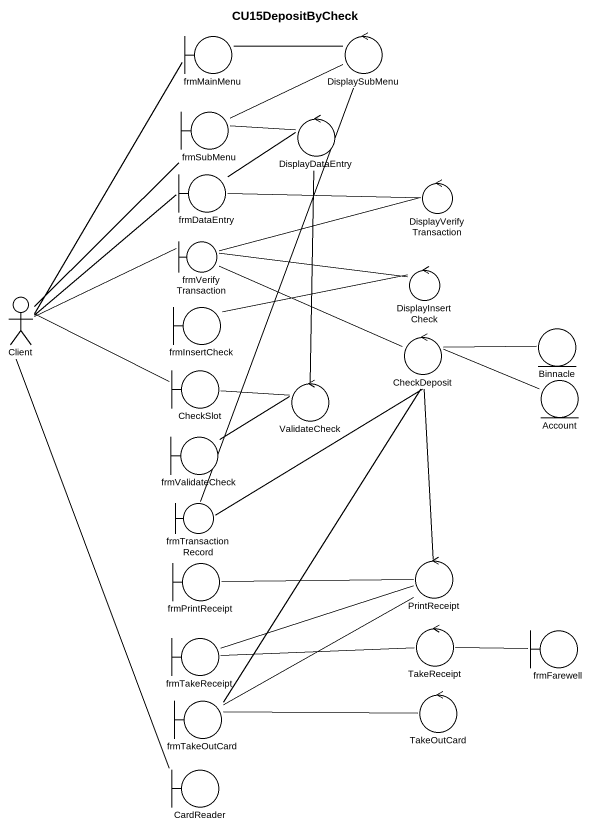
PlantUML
@startuml
title CU15DepositByCheck
boundary frmMainMenu
control DisplaySubMenu
boundary frmSubMenu
control DisplayDataEntry
boundary frmDataEntry
control DisplayVerifyTransaction
boundary frmVerifyTransaction
control DisplayInsertCheck
actor Client
boundary frmInsertCheck
entity Binnacle
boundary CheckSlot
control CheckDeposit
control ValidateCheck
entity Account
boundary frmValidateCheck
boundary frmTransactionRecord
boundary frmPrintReceipt
control PrintReceipt
boundary frmTakeReceipt
control TakeReceipt
boundary frmFarewell
boundary frmTakeOutCard
control TakeOutCard
boundary CardReader
frmMainMenu -right- DisplaySubMenu
DisplaySubMenu -- frmTransactionRecord
frmSubMenu -right- DisplaySubMenu
frmSubMenu -right- DisplayDataEntry
frmSubMenu -- Client
DisplayDataEntry -left- frmDataEntry
frmDataEntry -right- DisplayVerifyTransaction
DisplayVerifyTransaction -left- frmVerifyTransaction
frmVerifyTransaction -right- DisplayInsertCheck
frmVerifyTransaction -right- CheckDeposit
DisplayInsertCheck -left- frmInsertCheck
Client -up- frmMainMenu
Client -up- frmDataEntry
Client -right- frmVerifyTransaction
Client -- CardReader
CheckSlot -left- Client
CheckSlot -right- ValidateCheck
CheckDeposit -right- Binnacle
CheckDeposit -right- Account
CheckDeposit -- frmTransactionRecord
CheckDeposit -- PrintReceipt
CheckDeposit -- frmTakeOutCard
ValidateCheck -up- DisplayDataEntry
ValidateCheck -left- frmValidateCheck
PrintReceipt -left- frmPrintReceipt
PrintReceipt -left- frmTakeReceipt
TakeReceipt -left- frmTakeReceipt
TakeReceipt -right- frmFarewell
frmTakeOutCard -up- PrintReceipt
frmTakeOutCard -right- TakeOutCard
@enduml
